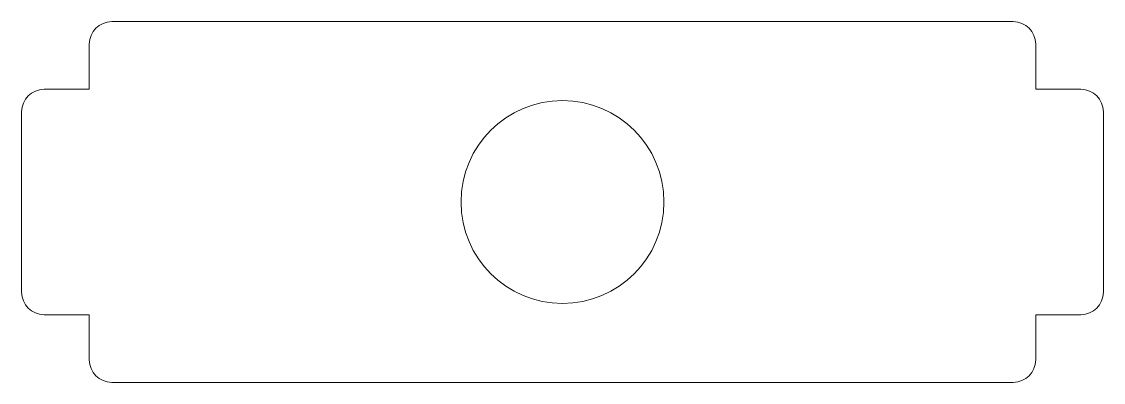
# Model space of a CAD drawing. Extents: x 124.5 to 172.5, y 97 to 113.
import ezdxf

# ---------------------------------------------------------------- set-up
doc = ezdxf.new("R2010")
doc.units = 0

msp = doc.modelspace()

# ---------------------------------------------------------------- linework, layer by layer
at = {"color": 1, "lineweight": 13}
for p, q in [((128.5, 113), (168.5, 113)), ((127.5, 112), (127.5, 110)), ((169.5, 110), (169.5, 112)), ((125.5, 110), (127.5, 110)), ((169.5, 110), (171.5, 110)), ((124.5, 109), (124.5, 101)), ((172.5, 101), (172.5, 109)), ((127.5, 100), (125.5, 100)), ((127.5, 100), (127.5, 98)), ((171.5, 100), (169.5, 100)), ((169.5, 98), (169.5, 100)), ((168.5, 97), (128.5, 97))]:
    msp.add_line(p, q, dxfattribs=at)
msp.add_circle((148.5, 105), 4.5, dxfattribs=at)
for centre, start, end in [((128.5, 112), 90, 180), ((168.5, 112), 0, 90), ((125.5, 109), 90, 180), ((171.5, 109), 0, 90), ((125.5, 101), 180, 270), ((171.5, 101), 270, 360), ((128.5, 98), 180, 270), ((168.5, 98), 270, 360)]:
    msp.add_arc(centre, 1, start, end, dxfattribs=at)

doc.saveas('drawing.dxf')
